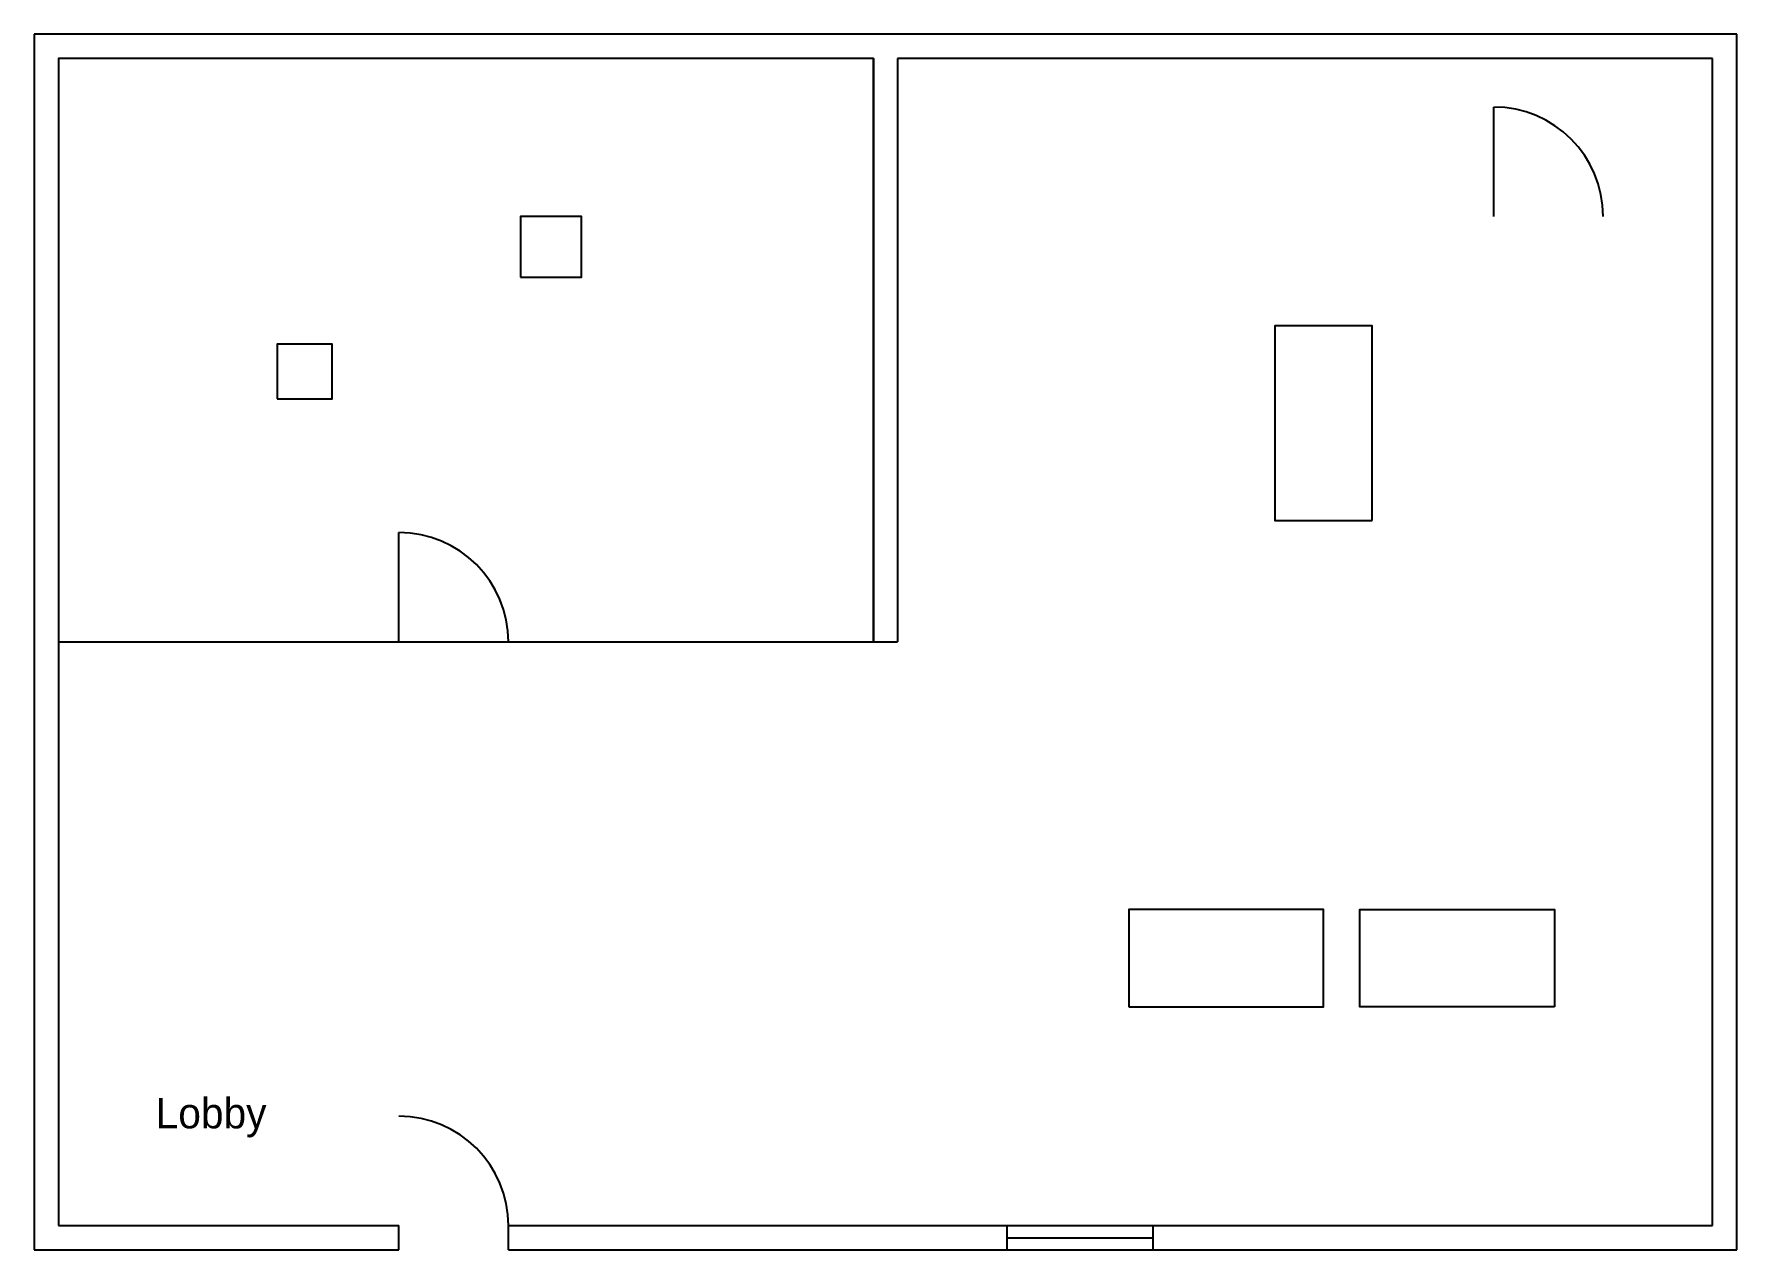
# Model space of a CAD drawing. Header units: millimetres. Extents: x 0 to 14000, y 0 to 10000.
import ezdxf

# ---------------------------------------------------------------- set-up
doc = ezdxf.new("R2010")
doc.units = ezdxf.units.MM
for name, color, linetype in [('A-AREA', 7, 'Continuous'), ('A-DOOR', 7, 'Continuous'), ('A-FURN', 7, 'Continuous'), ('A-GLAZ', 7, 'Continuous'), ('A-WALL', 7, 'Continuous'), ('TEXT', 7, 'Continuous')]:
    doc.layers.add(name, color=color, linetype=linetype)

# ---------------------------------------------------------------- blocks, each defined once
blk = doc.blocks.new('DOOR90')
blk.add_line((0, 0), (0, 900))
blk.add_arc((0, 0), 900, 0, 90)
blk = doc.blocks.new('CHAIR')
blk.add_lwpolyline([(0, 0), (450, 0), (450, 450), (0, 450)], close=True)
blk = doc.blocks.new('DESK')
blk.add_lwpolyline([(0, 0), (1600, 0), (1600, 800), (0, 800)], close=True)
blk = doc.blocks.new('WIDGET')
blk.add_lwpolyline([(0, 0), (500, 0), (500, 500), (0, 500)], close=True)

msp = doc.modelspace()

# ---------------------------------------------------------------- linework, layer by layer
at = {"layer": 'A-AREA'}
msp.add_lwpolyline([(200, 5000), (6900, 5000), (6900, 9800), (200, 9800)], close=True, dxfattribs=at)
at = {"layer": 'A-DOOR'}
msp.add_arc((3000, 200), 900, 0, 90, dxfattribs=at)
at = {"layer": 'A-GLAZ'}
for p, q in [((8000, 200), (9200, 200)), ((8000, 100), (9200, 100)), ((8000, 0), (9200, 0))]:
    msp.add_line(p, q, dxfattribs=at)
at = {"layer": 'A-WALL'}
for p, q in [((14000, 10000), (0, 10000)), ((0, 10000), (0, 0)), ((14000, 0), (14000, 10000)), ((6900, 9800), (200, 9800)), ((200, 9800), (200, 200)), ((6900, 9800), (6900, 5000)), ((13800, 9800), (7100, 9800)), ((7100, 9800), (7100, 5000)), ((13800, 200), (13800, 9800)), ((200, 5000), (6900, 5000)), ((6900, 5000), (7100, 5000)), ((200, 200), (3000, 200)), ((3000, 0), (3000, 200)), ((3900, 200), (8000, 200)), ((3900, 0), (3900, 200)), ((8000, 0), (8000, 200)), ((9200, 200), (13800, 200)), ((9200, 0), (9200, 200)), ((0, 0), (3000, 0)), ((3900, 0), (8000, 0)), ((9200, 0), (14000, 0))]:
    msp.add_line(p, q, dxfattribs=at)

# ---------------------------------------------------------------- block references
at = {"layer": 'A-DOOR'}
msp.add_blockref('DOOR90', (3000, 5000), dxfattribs=at)
at = {"layer": 'A-FURN'}
for name, p in [('DOOR90', (12000, 8500)), ('WIDGET', (4000, 8000)), ('CHAIR', (2000, 7000)), ('DESK', (9000, 2000))]:
    msp.add_blockref(name, p, dxfattribs=at)
at = {"layer": 'A-FURN', "rotation": 90}
msp.add_blockref('DESK', (11000, 6000), dxfattribs=at)
at = {"layer": 'A-FURN', "xscale": -1}
msp.add_blockref('DESK', (12500, 2000), dxfattribs=at)

# ---------------------------------------------------------------- texts
at = {"layer": 'TEXT'}
msp.add_text('Lobby', height=250, dxfattribs=at).set_placement((1000, 1000))

doc.saveas('drawing.dxf')
